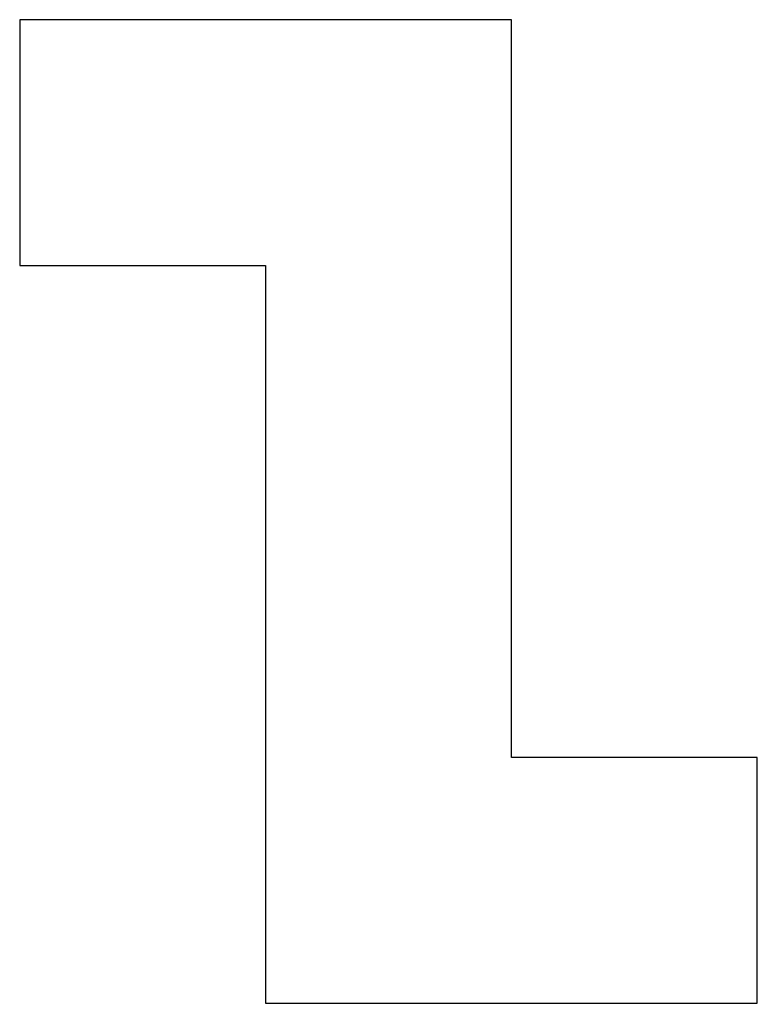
# Model space of a CAD drawing. Extents: x -60 to -30, y -10 to 30.
import ezdxf

# ---------------------------------------------------------------- set-up
doc = ezdxf.new("R2010")
doc.units = 0
doc.layers.add('VISIBLE', color=7, linetype='CONTINUOUS')

msp = doc.modelspace()

# ---------------------------------------------------------------- linework, layer by layer
at = {"layer": 'VISIBLE'}
for p, q in [((-40, 30), (-60, 30)), ((-40, 0), (-40, 30)), ((-60, 30), (-60, 20)), ((-60, 20), (-50, 20)), ((-50, 20), (-50, -10)), ((-30, 0), (-40, 0)), ((-30, -10), (-30, 0)), ((-50, -10), (-30, -10))]:
    msp.add_line(p, q, dxfattribs=at)

doc.saveas('drawing.dxf')
